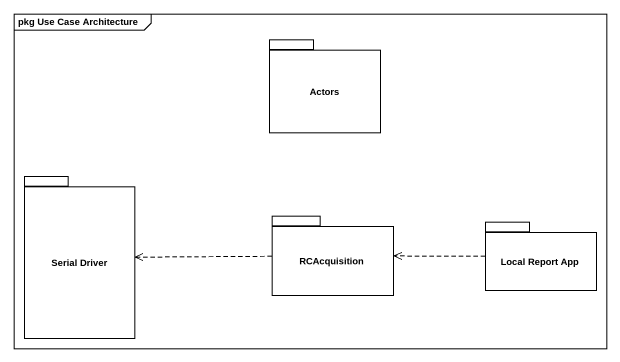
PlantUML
@startuml
mainframe pkg Use Case Architecture
package Actors {
}
package "Serial Driver" as Serial_Driver {
}
package RCAcquisition {
}
package "Local Report App" as Local_Report_App {
}
RCAcquisition .left.> Serial_Driver
Local_Report_App .left.> RCAcquisition
@enduml
